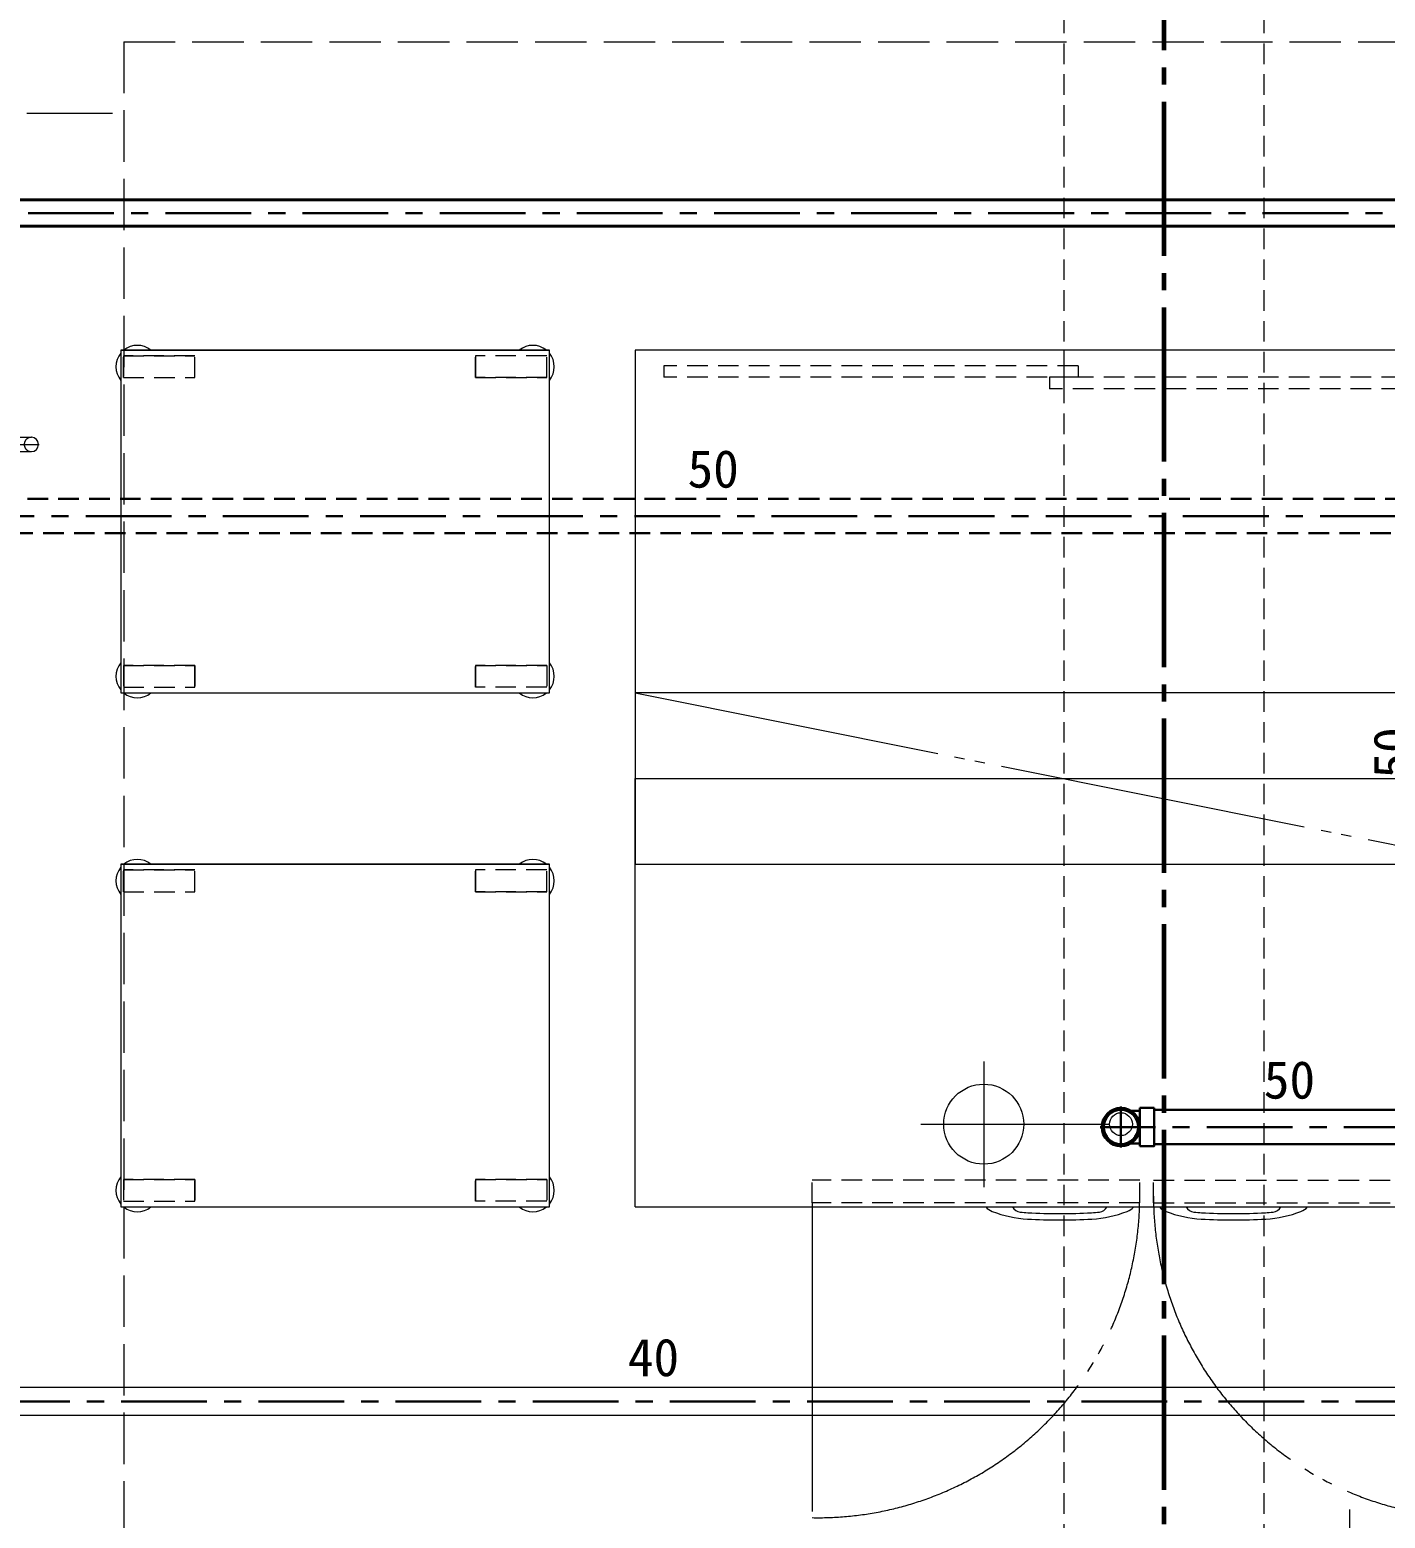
# Model space of a CAD drawing. Units: millimetres at full size, sheet at 1:30. Extents: x -16828 to 149130, y 47892 to 100313.
# Drawn here: x 16201 to 18572, y 56266 to 58872 of the extents above; entities that cross this region are included whole.
import ezdxf
from ezdxf.enums import TextEntityAlignment as Align

# ---------------------------------------------------------------- set-up
doc = ezdxf.new("R2010")
doc.units = ezdxf.units.MM
doc.header["$LTSCALE"] = 30
for name, pattern in [('CHAIN1', [8, 5, -1, 1, -1]), ('CHAIN2', [12, 9, -1, 1, -1]), ('DASHED1', [1.8, 1.2, -0.6]), ('DASHED3', [4, 3, -1]), ('DOUBLE_CHAIN1', [8.8, 5, -1, 0.6, -0.6, 0.6, -1]), ('LONG_DOUBLE_CHAIN', [21.8, 18, -1, 0.6, -0.6, 0.6, -1])]:
    doc.linetypes.add(name, pattern=pattern)
for name, color, linetype, lineweight in [('0-0', 7, 'CHAIN2', 15), ('0-1', 7, 'Continuous', 15), ('2-2_間仕切り芯', 7, 'DOUBLE_CHAIN1', 15), ('2-A_建具', 7, 'Continuous', 15), ('3-1_AIHO57-排水立上げ', 7, 'Continuous', 15), ('3-2_AIHO56-排水接続', 7, 'Continuous', 15), ('3-4_AIHO30-厨房機器', 7, 'Continuous', 15), ('3-5_AIHO31-厨房機器中心線', 7, 'CHAIN2', 15), ('3-6_AIHO33-厨房機器隠れ線', 7, 'DASHED1', 15), ('3-7_AIHO47-厨房機器アウトライン', 7, 'Continuous', 15), ('3-8_AIHO30-厨房機器LL', 7, 'Continuous', 15), ('3-9_AIHO32-厨房機器補助線', 7, 'LONG_DOUBLE_CHAIN', 15), ('3-A_AIHO34-移動式板金', 7, 'Continuous', 15), ('3-B_AIHO37-移動式板金隠れ線', 7, 'DASHED1', 15), ('3-C_AIHO34-移動式板金LL', 7, 'Continuous', 15), ('3-D_AIHO47-移動式板金アウトライン', 7, 'DASHED1', 15), ('9-9_配管－汚水１：硬質塩ビ管（ＤＶ）', 2, 'Continuous', 30), ('9-A_配管－給水３：ＶＬＰ(ＶＤ)', 5, 'Continuous', 40), ('9-B_配管－給湯１２：ＨＴＬＰ（ＵＸ）', 3, 'Continuous', 20)]:
    doc.layers.add(name, color=color, linetype=linetype, lineweight=lineweight)
doc.styles.add('ＭＳ ゴシック', font='')
doc.styles.get('ＭＳ ゴシック').set_extended_font_data('MS Gothic')

msp = doc.modelspace()

# ---------------------------------------------------------------- linework, layer by layer
at = {"layer": '0-0', "color": 1, "lineweight": 60}
msp.add_line((18184.96, 68105.86), (18184.96, 49250.86), dxfattribs=at)
at = {"layer": '0-1', "linetype": 'DASHED1'}
for p, q in [((18009.96, 63275.86), (18009.96, 55775.86)), ((18359.96, 63275.86), (18359.96, 55775.86))]:
    msp.add_line(p, q, dxfattribs=at)
at = {"layer": '0-1', "linetype": 'DASHED3'}
for q in [(23009.96, 58850.86), (16364.96, 55775.86)]:
    msp.add_line((16364.96, 58850.86), q, dxfattribs=at)
at = {"layer": '2-2_間仕切り芯'}
for p, q in [((15139.23, 58725.86), (16364.72, 58725.86)), ((18509.96, 56281.24), (18509.96, 50005.86))]:
    msp.add_line(p, q, dxfattribs=at)
at = {"layer": '2-A_建具', "linetype": 'DASHED3'}
msp.add_line((16039.96, 58145.86), (16216.96, 58145.86), dxfattribs=at)
at = {"layer": '2-A_建具'}
for p, q in [((16145.96, 58158.36), (16203.46, 58158.36)), ((16145.96, 58133.36), (16203.46, 58133.36))]:
    msp.add_line(p, q, dxfattribs=at)
at = {"layer": '2-A_建具', "linetype": 'DASHED3'}
msp.add_arc((16203.46, 58145.86), 12.5, 90, 270, dxfattribs=at)
at = {"layer": '2-A_建具'}
msp.add_arc((16203.46, 58145.86), 12.5, 270, 90, dxfattribs=at)
at = {"layer": '3-1_AIHO57-排水立上げ'}
msp.add_line((17939.96, 56955.86), (18089.96, 56955.86), dxfattribs=at)
msp.add_circle((18109.96, 56955.86), 20, dxfattribs=at)
at = {"layer": '3-2_AIHO56-排水接続'}
for p, q in [((17869.96, 57065.86), (17869.96, 56845.86)), ((17759.96, 56955.86), (17979.96, 56955.86))]:
    msp.add_line(p, q, dxfattribs=at)
msp.add_circle((17869.96, 56955.86), 70, dxfattribs=at)
at = {"layer": '3-4_AIHO30-厨房機器'}
for p, q in [((17259.96, 56810.86), (17259.96, 57560.86)), ((17259.96, 57560.86), (18759.96, 57560.86)), ((17259.96, 56810.86), (18759.96, 56810.86))]:
    msp.add_line(p, q, dxfattribs=at)
for points in [[(18759.96, 58310.86), (17259.96, 58310.86), (17259.96, 57560.86), (18759.96, 57560.86)], [(17259.96, 57410.86), (18759.96, 57410.86), (18759.96, 57710.86), (17259.96, 57710.86)]]:
    msp.add_lwpolyline(points, close=True, dxfattribs=at)
at = {"layer": '3-5_AIHO31-厨房機器中心線'}
msp.add_line((18009.96, 58310.86), (18009.96, 58218.36), dxfattribs=at)
at = {"layer": '3-6_AIHO33-厨房機器隠れ線'}
for p, q in [((18034.96, 58283.36), (17309.96, 58283.36)), ((17309.96, 58283.36), (17309.96, 58263.36)), ((18034.96, 58283.36), (18034.96, 58263.36)), ((18034.96, 58263.36), (17309.96, 58263.36)), ((18709.96, 58263.36), (17984.96, 58263.36)), ((17984.96, 58263.36), (17984.96, 58243.36)), ((18709.96, 58243.36), (17984.96, 58243.36))]:
    msp.add_line(p, q, dxfattribs=at)
for points in [[(18142.96, 56817.86), (18142.96, 56857.86), (17569.96, 56857.86)], [(18142.96, 56817.86), (17569.96, 56817.86), (17569.96, 56857.86)], [(18166.96, 56817.86), (18166.96, 56857.86), (18739.96, 56857.86)], [(18166.96, 56817.86), (18739.96, 56817.86), (18739.96, 56857.86)]]:
    msp.add_lwpolyline(points, dxfattribs=at)
at = {"layer": '3-7_AIHO47-厨房機器アウトライン'}
for points in [[(18759.96, 58310.86), (17259.96, 58310.86), (17259.96, 57560.86), (18759.96, 57560.86)], [(17259.96, 57410.86), (18759.96, 57410.86), (18759.96, 57710.86), (17259.96, 57710.86)]]:
    msp.add_lwpolyline(points, close=True, dxfattribs=at)
at = {"layer": '3-8_AIHO30-厨房機器LL'}
for centre, radius, start, end in [((17895.78, 56831.06), 30, 222.31102, 248.72143), ((17935.85, 56819.84), 18, 209.92017, 262.73441), ((18070.07, 56819.84), 18, 277.26559, 330.07983), ((18110.14, 56831.06), 30, 291.27857, 317.68898), ((18199.78, 56831.06), 30, 222.31102, 248.72143), ((18239.85, 56819.84), 18, 209.92017, 262.73441), ((18374.07, 56819.84), 18, 277.26559, 330.07983), ((18414.14, 56831.06), 30, 291.27857, 317.68898), ((17957.48, 56989.47), 200, 248.72143, 266.89193), ((17957.48, 56989.47), 189, 262.73441, 266.89193), ((18000.85, 57788.29), 1000, 266.89193, 270.12074), ((18000.85, 57788.29), 989, 266.89193, 270.12208), ((18005.07, 57788.29), 989, 269.87792, 273.10807), ((18005.07, 57788.29), 1000, 269.87926, 273.10807), ((18048.44, 56989.47), 189, 273.10807, 277.26559), ((18048.44, 56989.47), 200, 273.10807, 291.27857), ((18261.48, 56989.47), 200, 248.72143, 266.89193), ((18261.48, 56989.47), 189, 262.73441, 266.89193), ((18304.85, 57788.29), 1000, 266.89193, 270.12074), ((18304.85, 57788.29), 989, 266.89193, 270.12208), ((18309.07, 57788.29), 989, 269.87792, 273.10807), ((18309.07, 57788.29), 1000, 269.87926, 273.10807), ((18352.44, 56989.47), 189, 273.10807, 277.26559), ((18352.44, 56989.47), 200, 273.10807, 291.27857)]:
    msp.add_arc(centre, radius, start, end, dxfattribs=at)
at = {"layer": '3-9_AIHO32-厨房機器補助線'}
for p, q in [((17259.96, 57710.86), (18759.96, 57410.86)), ((17569.96, 56817.86), (17569.96, 56266.97))]:
    msp.add_line(p, q, dxfattribs=at)
for centre, start, end in [((17580.13, 56829.71), 268.96509, 0.01525), ((18729.79, 56829.71), 179.98475, 271.03491)]:
    msp.add_arc(centre, 562.83, start, end, dxfattribs=at)
at = {"layer": '3-A_AIHO34-移動式板金'}
for p, q in [((16359.96, 58310.86), (17109.96, 58310.86)), ((16359.96, 58310.86), (16359.96, 57710.86)), ((17109.96, 57710.86), (17109.96, 58310.86)), ((16359.96, 57710.86), (17109.96, 57710.86)), ((16359.96, 57410.86), (17109.96, 57410.86)), ((16359.96, 57410.86), (16359.96, 56810.86)), ((17109.96, 56810.86), (17109.96, 57410.86)), ((16359.96, 56810.86), (17109.96, 56810.86))]:
    msp.add_line(p, q, dxfattribs=at)
at = {"layer": '3-B_AIHO37-移動式板金隠れ線'}
for p, q in [((16489.46, 58262.86), (16489.46, 58300.86)), ((16980.46, 58262.86), (16980.46, 58300.86)), ((16364.46, 58262.86), (16489.46, 58262.86)), ((17105.46, 58262.86), (16980.46, 58262.86)), ((16364.46, 57758.86), (16489.46, 57758.86)), ((16489.46, 57758.86), (16489.46, 57720.86)), ((17105.46, 57758.86), (16980.46, 57758.86)), ((16980.46, 57758.86), (16980.46, 57720.86)), ((17105.46, 57758.86), (17105.46, 57720.86)), ((17105.46, 57720.86), (16980.46, 57720.86)), ((16489.46, 57362.86), (16489.46, 57400.86)), ((16980.46, 57362.86), (16980.46, 57400.86)), ((16364.46, 57362.86), (16489.46, 57362.86)), ((17105.46, 57362.86), (16980.46, 57362.86)), ((16364.46, 56858.86), (16489.46, 56858.86)), ((16489.46, 56858.86), (16489.46, 56820.86)), ((17105.46, 56858.86), (16980.46, 56858.86)), ((16980.46, 56858.86), (16980.46, 56820.86)), ((17105.46, 56858.86), (17105.46, 56820.86)), ((17105.46, 56820.86), (16980.46, 56820.86))]:
    msp.add_line(p, q, dxfattribs=at)
for points in [[(16364.46, 58262.86), (16364.46, 58300.86), (16489.46, 58300.86)], [(17105.46, 58262.86), (17105.46, 58300.86), (16980.46, 58300.86)], [(16364.46, 57758.86), (16364.46, 57720.86), (16489.46, 57720.86)], [(16364.46, 57362.86), (16364.46, 57400.86), (16489.46, 57400.86)], [(17105.46, 57362.86), (17105.46, 57400.86), (16980.46, 57400.86)], [(16364.46, 56858.86), (16364.46, 56820.86), (16489.46, 56820.86)]]:
    msp.add_lwpolyline(points, dxfattribs=at)
at = {"layer": '3-C_AIHO34-移動式板金LL'}
for centre, start, end in [((16388.96, 58281.86), 50.65417, 129.34583), ((17080.96, 58281.86), 50.65417, 129.34583), ((16388.96, 58281.86), 140.65417, 219.34583), ((17080.96, 58281.86), 320.65417, 39.34583), ((16388.96, 57739.86), 140.65417, 219.34583), ((17080.96, 57739.86), 320.65417, 39.34583), ((16388.96, 57739.86), 230.65417, 309.34583), ((17080.96, 57739.86), 230.65417, 309.34583), ((16388.96, 57381.86), 50.65417, 129.34583), ((17080.96, 57381.86), 50.65417, 129.34583), ((16388.96, 57381.86), 140.65417, 219.34583), ((17080.96, 57381.86), 320.65417, 39.34583), ((16388.96, 56839.86), 140.65417, 219.34583), ((17080.96, 56839.86), 320.65417, 39.34583), ((16388.96, 56839.86), 230.65417, 309.34583), ((17080.96, 56839.86), 230.65417, 309.34583)]:
    msp.add_arc(centre, 37.5, start, end, dxfattribs=at)
at = {"layer": '3-D_AIHO47-移動式板金アウトライン', "linetype": 'Continuous'}
for points in [[(16359.96, 57710.86), (17109.96, 57710.86), (17109.96, 58310.86), (16359.96, 58310.86)], [(16359.96, 56810.86), (17109.96, 56810.86), (17109.96, 57410.86), (16359.96, 57410.86)]]:
    msp.add_lwpolyline(points, close=True, dxfattribs=at)
at = {"layer": '3-D_AIHO47-移動式板金アウトライン'}
for points in [[(16364.46, 58262.86), (16489.46, 58262.86), (16489.46, 58300.86), (16364.46, 58300.86)], [(16980.46, 58262.86), (17105.46, 58262.86), (17105.46, 58300.86), (16980.46, 58300.86)], [(16489.46, 57758.86), (16364.46, 57758.86), (16364.46, 57720.86), (16489.46, 57720.86)], [(16980.46, 57758.86), (17105.46, 57758.86), (17105.46, 57720.86), (16980.46, 57720.86)], [(16364.46, 57362.86), (16489.46, 57362.86), (16489.46, 57400.86), (16364.46, 57400.86)], [(16980.46, 57362.86), (17105.46, 57362.86), (17105.46, 57400.86), (16980.46, 57400.86)], [(16489.46, 56858.86), (16364.46, 56858.86), (16364.46, 56820.86), (16489.46, 56820.86)], [(16980.46, 56858.86), (17105.46, 56858.86), (17105.46, 56820.86), (16980.46, 56820.86)]]:
    msp.add_lwpolyline(points, close=True, dxfattribs=at)
at = {"layer": '9-9_配管－汚水１：硬質塩ビ管（ＤＶ）', "linetype": 'DASHED1'}
for p, q in [((18608.55, 58050.44), (15738.18, 58050.44)), ((15738.18, 57990.44), (18608.55, 57990.44))]:
    msp.add_line(p, q, dxfattribs=at)
at = {"layer": '9-9_配管－汚水１：硬質塩ビ管（ＤＶ）', "linetype": 'CHAIN1'}
for p, q in [((18608.55, 58020.44), (15738.18, 58020.44)), ((18109.96, 56914.81), (18109.96, 56986.81)), ((18073.96, 56950.81), (18145.96, 56950.81)), ((18167.96, 56950.81), (18139.96, 56950.81)), ((18650.26, 56950.81), (18167.96, 56950.81))]:
    msp.add_line(p, q, dxfattribs=at)
at = {"layer": '9-9_配管－汚水１：硬質塩ビ管（ＤＶ）'}
for p, q in [((18142.96, 56979.31), (18127.57, 56979.31)), ((18142.96, 56984.31), (18167.96, 56984.31)), ((18142.96, 56984.31), (18142.96, 56953.69)), ((18650.26, 56980.81), (18167.96, 56980.81)), ((18142.96, 56917.31), (18142.96, 56947.93)), ((18142.96, 56922.31), (18127.57, 56922.31)), ((18167.96, 56920.81), (18650.26, 56920.81))]:
    msp.add_line(p, q, dxfattribs=at)
msp.add_lwpolyline([(18167.96, 56984.31), (18167.96, 56917.31), (18142.96, 56917.31)], dxfattribs=at)
msp.add_circle((18109.96, 56950.81), 30, dxfattribs=at)
for start, end in [(90, 180), (270, 90), (180, 270)]:
    msp.add_arc((18109.96, 56950.81), 33.5, start, end, dxfattribs=at)
at = {"layer": '9-A_配管－給水３：ＶＬＰ(ＶＤ)'}
for p, q in [((18987.96, 58574.01), (15869.23, 58574.01)), ((15869.23, 58527.71), (18987.96, 58527.71))]:
    msp.add_line(p, q, dxfattribs=at)
at = {"layer": '9-A_配管－給水３：ＶＬＰ(ＶＤ)', "color": 2, "linetype": 'CHAIN1', "lineweight": 30}
msp.add_line((18987.96, 58550.86), (15864.23, 58550.86), dxfattribs=at)
at = {"layer": '9-B_配管－給湯１２：ＨＴＬＰ（ＵＸ）'}
for p, q in [((19417.06, 56494.89), (15880.73, 56494.89)), ((15880.73, 56446.29), (19417.06, 56446.29))]:
    msp.add_line(p, q, dxfattribs=at)
at = {"layer": '9-B_配管－給湯１２：ＨＴＬＰ（ＵＸ）', "color": 2, "linetype": 'CHAIN1', "lineweight": 30}
msp.add_line((15880.73, 56470.59), (19417.06, 56470.59), dxfattribs=at)

# ---------------------------------------------------------------- texts
at = {"layer": '9-9_配管－汚水１：硬質塩ビ管（ＤＶ）', "color": 7, "style": 'ＭＳ ゴシック'}
for p in [(17351.62, 58050.44), (18359.96, 56980.81)]:
    msp.add_text('50', height=65.98, dxfattribs=at).set_placement(p, align=Align.BOTTOM_LEFT)
msp.add_text('50', height=65.98, rotation=90, dxfattribs=at).set_placement((18637.55, 57560.86), align=Align.BOTTOM_LEFT)
at = {"layer": '9-B_配管－給湯１２：ＨＴＬＰ（ＵＸ）', "color": 7, "style": 'ＭＳ ゴシック'}
msp.add_text('40', height=65.98, dxfattribs=at).set_placement((17247.11, 56494.89), align=Align.BOTTOM_LEFT)

doc.saveas('drawing.dxf')
